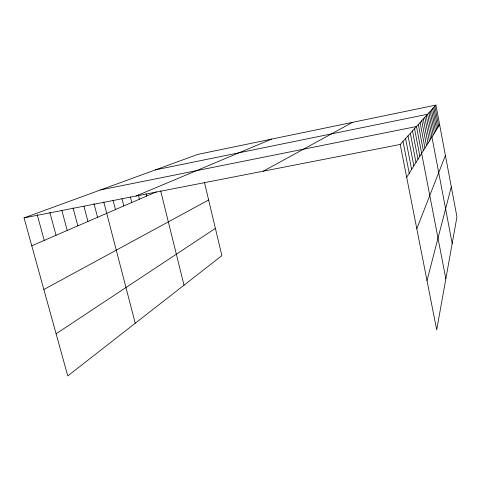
<?xml version="1.0" encoding="UTF-8"?>
<svg xmlns="http://www.w3.org/2000/svg" width="481" height="481" viewBox="0 0 481 481"><rect width="100%" height="100%" fill="white"/><g stroke="black" fill="none" stroke-linecap="round" stroke-linejoin="round"><path stroke-width="0.72" d="M427.008 280.597L451.298 186.826M416.805 228.74L445.406 155.471M406.692 177.333L439.61 124.657M400.222 144.45L435.93 105.08L456.95 216.883L436.7 329.882L400.222 144.45L24.05 217.887L67.761 375.92L221.879 255.639L204.491 182.582M56.097 333.754L215.392 228.385M263.293 171.182L352.471 122.366M43.861 289.514L208.634 199.982M31.77 245.791L156.439 191.817M136.027 196.026L271.651 139.099M24.05 217.887L197.787 154.395L435.93 105.08M155.483 169.853L427.615 114.25L452.182 243.5M100.637 189.899L416.486 126.521L445.845 278.854M37.187 214.658L44.234 240.392M49.832 212.392L56.036 235.281M61.839 210.371L67.226 230.441M73.064 207.864L77.844 225.842M83.947 206.295L87.945 221.47M93.945 203.493L97.559 217.31M103.77 201.972L135.233 323.262M113.059 200.246L115.458 209.56M121.952 198.713L123.803 205.946M138.336 194.889L139.418 199.182M130.345 196.825L131.782 202.489M146.188 193.843L146.735 196.02M160.66 190.795L184.007 285.197M402.988 141.402L409.235 173.262M408.026 135.846L413.87 165.843M405.585 138.54L411.628 169.438M414.544 128.661L419.871 156.241M412.494 130.922L417.983 159.265M410.323 133.309L415.987 162.458M423.304 118.999L427.952 143.314M421.729 120.743L426.497 145.641M420.069 122.571L424.963 148.094M418.326 124.495L423.358 150.667M431.487 109.981L435.503 131.223M430.254 111.339L434.367 133.045M428.968 112.758L433.177 134.951M426.244 115.759L430.663 138.967M424.813 117.34L429.341 141.089M434.884 106.229L438.648 126.196M433.802 107.431L437.644 127.802M432.672 108.676L436.598 129.479"/></g></svg>
